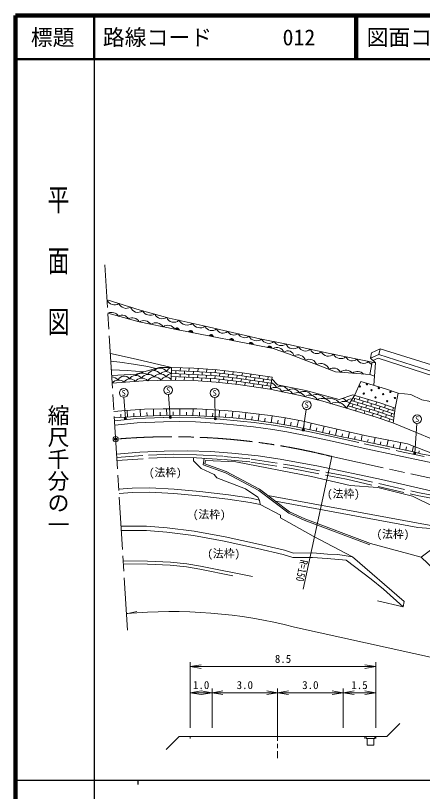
# Model space of a CAD drawing. Units: millimetres at full size, sheet at 1:1000, with parts at other scales. Extents: x 40000 to 680000, y 20000 to 380000.
# Drawn here: x 40000 to 133174, y 202409 to 380000 of the extents above; entities that cross this region are included whole.
import ezdxf
from ezdxf.enums import TextEntityAlignment as Align

# ---------------------------------------------------------------- set-up
doc = ezdxf.new("R2010")
doc.units = ezdxf.units.MM
doc.header["$LTSCALE"] = 1000
doc.header["$PDMODE"] = 32
doc.header["$PDSIZE"] = 500
doc.linetypes.add('CHAIN', pattern=[18.5, 12, -1.5, 3.5, -1.5])
doc.linetypes.add('DASHED', pattern=[7.5, 6, -1.5])
for name, color, linetype, lineweight in [('M-BGD', 7, 'Continuous', 13), ('M-BMK', 2, 'CHAIN', 13), ('M-BMK-SRVR', 3, 'Continuous', 13), ('M-STR-HTXT', 7, 'Continuous', 13), ('M-STR-STRC', 7, 'Continuous', 13), ('M-TTL', 2, 'Continuous', 140), ('M-TTL-BAND', 7, 'Continuous', 25), ('M-TTL-LINE', 7, 'Continuous', 50)]:
    doc.layers.add(name, color=color, linetype=linetype, lineweight=lineweight)
doc.layers.add('M-OTRS', color=6, linetype='Continuous')
doc.layers.add('M-TTL-TXT', color=7, linetype='Continuous')
doc.styles.add('@ＭＳ ゴシック', font='')
doc.styles.add('ＭＳ ゴシック', font='')
doc.styles.get('@ＭＳ ゴシック').set_extended_font_data('@MS Gothic')
doc.styles.get('ＭＳ ゴシック').set_extended_font_data('MS Gothic')

# ---------------------------------------------------------------- blocks, each defined once
blk = doc.blocks.new('open_arrow')
at = {"color": 0, "linetype": 'Continuous', "lineweight": -2}
blk.add_lwpolyline([(7.5, 1.25), (0, 0), (7.5, -1.25)], dxfattribs=at)

msp = doc.modelspace()

# ---------------------------------------------------------------- hatches: boundary and pattern name
at = {"layer": 'M-BGD'}
for points in [[(76490, 308191, -0.82183), (77461, 307995)], [(79641, 307573, -0.82183), (80613, 307384)], [(84310, 306663, -0.82183), (85282, 306473)], [(88958, 305756, -0.82183), (89930, 305567)], [(93460, 304878, -0.82183), (94433, 304689)], [(97726, 304046, -0.82183), (98699, 303857)]]:
    msp.add_hatch(color=256, dxfattribs=at).paths.add_polyline_path(points)
at = {"layer": 'M-STR-HTXT'}
for points in [[(65315, 287967, -0.41421), (65334, 287614, -0.41421), (64981, 287594, -1)], [(75597, 288236, -0.41421), (75621, 287883, -0.41421), (75268, 287860, -1)], [(85907, 287894, -1), (85558, 287536, -1)], [(106081, 285311, -1), (105680, 285013, -1)], [(131580, 279992, -0.41421), (131551, 279639, -0.41421), (131199, 279668, -1)]]:
    msp.add_hatch(color=256, dxfattribs=at).paths.add_polyline_path(points)

# ---------------------------------------------------------------- linework, layer by layer
at = {"layer": 'M-BGD'}
for p, q in [((76490, 308191), (77461, 307995)), ((79641, 307573), (80613, 307384)), ((84310, 306663), (85282, 306473)), ((88958, 305756), (89930, 305567)), ((93460, 304878), (94433, 304689)), ((97726, 304046), (98699, 303857)), ((121476, 302799), (123502, 303740)), ((123199, 302442), (123502, 303740)), ((121106, 297830), (121683, 300652)), ((75689, 299449), (75660, 296514)), ((76718, 298711), (76693, 298012)), ((77743, 299374), (77718, 298675)), ((78717, 298638), (78692, 297939)), ((79742, 299302), (79716, 298602)), ((80716, 298566), (80690, 297866)), ((81803, 299198), (81756, 298499)), ((82754, 298432), (82707, 297734)), ((83799, 299064), (83752, 298366)), ((85794, 298930), (85747, 298232)), ((87874, 298717), (87797, 298021)), ((89861, 298498), (89785, 297802)), ((76667, 297312), (76638, 296504)), ((77692, 297975), (77667, 297276)), ((78666, 297239), (78639, 296484)), ((79691, 297903), (79665, 297203)), ((80665, 297167), (80639, 296463)), ((81709, 297801), (81663, 297102)), ((82660, 297035), (82614, 296337)), ((83705, 297667), (83658, 296969)), ((84656, 296902), (84609, 296203)), ((84750, 298299), (84703, 297600)), ((85701, 297533), (85654, 296835)), ((86649, 296740), (86572, 296044)), ((86803, 298131), (86726, 297436)), ((87720, 297326), (87643, 296630)), ((88791, 297912), (88714, 297216)), ((89708, 297106), (89631, 296410)), ((90779, 297692), (90702, 296996)), ((91721, 296862), (91616, 296170)), ((91930, 298246), (91825, 297554)), ((92814, 297404), (92709, 296712)), ((93907, 297947), (93803, 297255)), ((94791, 297106), (94687, 296413)), ((95885, 297648), (95780, 296956)), ((96769, 296807), (96664, 296115)), ((97862, 297349), (97758, 296657)), ((98723, 297219), (98305, 294451)), ((88637, 296520), (88560, 295824)), ((90625, 296300), (90548, 295605)), ((92605, 296020), (92500, 295328)), ((93698, 296563), (93594, 295871)), ((94582, 295721), (94478, 295029)), ((95676, 296264), (95571, 295572)), ((96560, 295422), (96455, 294730)), ((97653, 295965), (97549, 295273)), ((117684, 292334), (117491, 291692)), ((118449, 291404), (118256, 290762)), ((118835, 292688), (118642, 292046)), ((119600, 291758), (119406, 291116)), ((120750, 292112), (120557, 291470)), ((122666, 291536), (122472, 290894)), ((65536, 289642), (65624, 288111)), ((68545, 289824), (68619, 288274)), ((71575, 289946), (71616, 288417)), ((74574, 290012), (74615, 288498)), ((77628, 289996), (77615, 288482)), ((80680, 289980), (80614, 288442)), ((83677, 289855), (83611, 288314)), ((86701, 289686), (86607, 288153)), ((117298, 291050), (117105, 290407)), ((118062, 290119), (117870, 289480)), ((119213, 290474), (119020, 289831)), ((119978, 289543), (119785, 288904)), ((120364, 290828), (120171, 290185)), ((121128, 289897), (120935, 289255)), ((121515, 291182), (121322, 290540)), ((122279, 290252), (122086, 289609)), ((123510, 290576), (123290, 289943)), ((124234, 289615), (124014, 288981)), ((124674, 290882), (124454, 290248)), ((125399, 289920), (125179, 289287)), ((126564, 290226), (126344, 289592)), ((64084, 288768), (64126, 288025)), ((67076, 288989), (67121, 288197)), ((70079, 289155), (70118, 288346)), ((73094, 289249), (73115, 288458)), ((76122, 289260), (76115, 288496)), ((79122, 289244), (79115, 288469)), ((82148, 289196), (82113, 288378)), ((85158, 289027), (85110, 288245)), ((88153, 288850), (88104, 288061)), ((89758, 289463), (89599, 287944)), ((91176, 288598), (91091, 287788)), ((92742, 289150), (92583, 287632)), ((94178, 288216), (94070, 287433)), ((95768, 288763), (95556, 287228)), ((97154, 287835), (97041, 287022)), ((98742, 288371), (98527, 286817)), ((101761, 287916), (101489, 286341)), ((121893, 288967), (121701, 288328)), ((123069, 289309), (122849, 288676)), ((123794, 288348), (123575, 287717)), ((124959, 288653), (124739, 288020)), ((126123, 288959), (125903, 288325)), ((100151, 287406), (100011, 286596)), ((103108, 286904), (102967, 286086)), ((104768, 287345), (104444, 285823)), ((106081, 286310), (105911, 285511)), ((107699, 286707), (107378, 285198)), ((110639, 286034), (110308, 284556)), ((125683, 287691), (125464, 287061)), ((109015, 285644), (108845, 284883)), ((111938, 284970), (111772, 284229)), ((113562, 285360), (113236, 283902)), ((114845, 284300), (114702, 283583)), ((116454, 284693), (116173, 283289)), ((117777, 283624), (117641, 282983)), ((119394, 284015), (119108, 282671)), ((120708, 282980), (120576, 282359)), ((122335, 283422), (122043, 282047)), ((123653, 282408), (123510, 281735)), ((125281, 282850), (124977, 281423)), ((126599, 281836), (126444, 281111)), ((128226, 282278), (127911, 280798)), ((129544, 281264), (129379, 280486)), ((131118, 281453), (130846, 280174)), ((132443, 280408), (132306, 279833)), ((121263, 259159), (132905, 256062)), ((128715, 244705), (122871, 246045)), ((128000, 218000), (125000, 215000)), ((77500, 215000), (74500, 212000)), ((80000, 215000), (80000, 214500)), ((120000, 215000), (120000, 214500)), ((120250, 215000), (120250, 214500)), ((122250, 215000), (122250, 214500)), ((122500, 215000), (122500, 214500)), ((120250, 214500), (122250, 214500)), ((120500, 214500), (120500, 213000)), ((122000, 214500), (122000, 213000)), ((120500, 213000), (122000, 213000))]:
    msp.add_line(p, q, dxfattribs=at)
for points in [[(60971, 314925), (68557, 312543), (75184, 310766), (83384, 308880), (95913, 306034), (102503, 304705), (111544, 302725), (122405, 300505)], [(122169, 297466), (121106, 297830), (113279, 298449), (102730, 302522), (98959, 303806), (76509, 308184), (68312, 309890), (61158, 311878)], [(123502, 303740), (160726, 292121), (165135, 290747), (169311, 289776), (172724, 289134), (174688, 288911), (177813, 288596), (180470, 288497), (183861, 288507), (187372, 288725), (189866, 288969), (192330, 289229), (195547, 289849), (198769, 290572), (203706, 292036), (206713, 293144), (209534, 294359), (212593, 295833), (215115, 297160), (218236, 298972), (220623, 300539), (222737, 301963), (224964, 303799)], [(75689, 299449), (67643, 301348), (61725, 302649)], [(121274, 301567), (123199, 302442), (153668, 292649), (162158, 289868), (166926, 288569), (171155, 287710), (175030, 287113), (178551, 286874), (181315, 286783), (185424, 286764), (189389, 287086), (193090, 287585), (196917, 288307), (199650, 288911), (201911, 289571), (203722, 290187), (206630, 291225), (208972, 292205), (212016, 293695), (215172, 295392), (220289, 298416), (222080, 299718), (223705, 300907), (225967, 302805)], [(122007, 295389), (122405, 300505), (121274, 301567), (121476, 302799)], [(121840, 301036), (122994, 301574), (148756, 293277), (160149, 289579), (165347, 288001), (168656, 287177), (172618, 286417), (176068, 286051), (179008, 285753), (182064, 285741), (187109, 285902), (189715, 286104), (195571, 287057), (198644, 287763), (201386, 288487), (203691, 289202), (206682, 290304), (209268, 291395), (211612, 292437), (214844, 294146), (217692, 295783), (220736, 297666), (222972, 299255), (226587, 302266)], [(61834, 300870), (63901, 300653), (67010, 300229), (70295, 299659), (72145, 299231)], [(75689, 299449), (72954, 299452), (69374, 298472), (65524, 298756), (62023, 298903)], [(62036, 297590), (67617, 297921), (69374, 298472)], [(75682, 298749), (80816, 298562), (86116, 298207), (91272, 297637), (98619, 296527)], [(75689, 299449), (80853, 299261), (86178, 298905), (91363, 298332), (98723, 297219)], [(75668, 297348), (80744, 297164), (85992, 296812), (91091, 296249), (98409, 295143)], [(75675, 298049), (80780, 297863), (86054, 297510), (91181, 296943), (98514, 295835)], [(98665, 296836), (99999, 295504), (106478, 294202), (114119, 292126), (117257, 293163)], [(62141, 295886), (69228, 296355), (72502, 296451), (75554, 296515), (80745, 296462), (85930, 296115), (91000, 295555), (98237, 294461), (105165, 293063), (110328, 291709), (115783, 290108), (122569, 288067), (126381, 286743), (132899, 284123), (141553, 280462), (142607, 279455), (144006, 278398), (145569, 277520), (147616, 276654), (148913, 276215)], [(119081, 296270), (117613, 293056), (115783, 290108)], [(119081, 296270), (124680, 294585), (127641, 293556)], [(117257, 293163), (123602, 291255), (126898, 290110)], [(126448, 286716), (126898, 290110), (127641, 293556)], [(144647, 282438), (141980, 288089), (137861, 290127), (136050, 291116), (134634, 291703), (132988, 292071), (130502, 293293), (127641, 293556)], [(116514, 291286), (122981, 289340), (126628, 288073)], [(116880, 291876), (123188, 289978), (126718, 288752)], [(117246, 292466), (123395, 290616), (126808, 289431)], [(138223, 278703), (129749, 281982), (119972, 283881), (108949, 286423), (105510, 287203), (101849, 287903), (98281, 288441), (91297, 289335), (87870, 289621), (81522, 289976), (73804, 290016), (69502, 289881), (65286, 289627), (62541, 289373)], [(116147, 290696), (122775, 288702), (126538, 287395)], [(62629, 287938), (67580, 288224), (71566, 288416), (74920, 288507), (80213, 288459), (84806, 288263), (89031, 288004), (92785, 287611), (99551, 286676), (104226, 285869), (108586, 284941), (114335, 283656), (116707, 283182), (131089, 280123), (132769, 279723), (138223, 278703)], [(62735, 286216), (67881, 286762), (73875, 287037), (77645, 287063), (81231, 287021), (86752, 286643), (91446, 286203), (94491, 285870), (98908, 285257), (102154, 284725), (107178, 283742), (112521, 282570), (119583, 281003), (127473, 279317), (135742, 277560)], [(80717, 278780), (80770, 278088), (82527, 276364), (85484, 274940), (86105, 274180), (92664, 271659), (95454, 269803), (95862, 269075), (96037, 268103), (100698, 265637), (100697, 265006), (108155, 260819), (117133, 256096), (129016, 245886), (128715, 244705)], [(83171, 278664), (82982, 277199), (88084, 275345), (95683, 271297), (102548, 266129), (106107, 264518), (121140, 258832)], [(83463, 278191), (83365, 277432), (88227, 275666), (95872, 271593), (102728, 266432), (106241, 264841), (121263, 259159)], [(83463, 278191), (90478, 277855), (107760, 274511), (116617, 272442), (122932, 271960), (130898, 270003), (136005, 267478), (135525, 263170), (97790, 270149)], [(95862, 269075), (93916, 269566), (88747, 270335), (82178, 271101), (76331, 271630), (70736, 271888), (66702, 271808), (63632, 271619)], [(96037, 268103), (93741, 268581), (88615, 269344), (82075, 270106), (76263, 270632), (70722, 270887), (66743, 270809), (63693, 270621)], [(99500, 268861), (132141, 262839), (141028, 262108)], [(64152, 263156), (70016, 263116), (74726, 262752), (80931, 261967), (87971, 260697), (95603, 259032), (101546, 257611), (103668, 256930), (108051, 256992), (111447, 256759), (113761, 256651), (117133, 256096)], [(115681, 255314), (111361, 255763), (108023, 255992), (103518, 255928), (101277, 256647), (95380, 258057), (87776, 259716), (80779, 260978), (74625, 261756), (69974, 262116), (64213, 262155)], [(141028, 262108), (132905, 256062), (139131, 250095), (141196, 241888)], [(94221, 251618), (82338, 253978), (79208, 254485), (75483, 254887), (70235, 255155), (64639, 255218)], [(89781, 251798), (82215, 253289), (79114, 253791), (75428, 254189), (70213, 254455), (64682, 254518)], [(128715, 244705), (124251, 248733), (121417, 250967), (115681, 255314)], [(77500, 215000), (80000, 215000), (85000, 215000), (100000, 215000), (115000, 215000), (120000, 215000), (122500, 215000), (125000, 215000)]]:
    msp.add_lwpolyline(points, dxfattribs=at)
at = {"layer": 'M-BGD', "linetype": 'DASHED'}
for points in [[(62673, 287215), (67805, 287760), (73848, 288037), (77648, 288063), (81271, 288020), (86833, 287640), (91547, 287198), (94614, 286863), (99058, 286246), (102331, 285709), (107382, 284721), (112737, 283547), (119796, 281980), (127681, 280295), (135944, 278540)], [(63188, 278842), (70471, 279370), (76174, 279586), (81448, 279463), (87700, 279108), (93951, 278502), (103709, 276975), (115895, 274551), (132081, 270848), (140160, 269269), (147579, 267261)], [(63231, 278143), (70509, 278671), (76180, 278885), (81420, 278764), (87646, 278410), (93863, 277807), (103586, 276286), (115748, 273867), (131936, 270164), (140001, 268587), (147428, 266576)]]:
    msp.add_lwpolyline(points, dxfattribs=at)
at = {"layer": 'M-BGD'}
for centre in [(118800, 295109), (120455, 295601), (123159, 294728), (119718, 293462), (121503, 294236), (124178, 293351), (125833, 293843), (122421, 292589), (125095, 291703), (126852, 292465)]:
    msp.add_circle(centre, 150, dxfattribs=at)
for centre, radius, start, end in [((62659, 315599), 1818, 201.77794, 303.35503), ((65372, 314857), 1881, 204.35717, 300.7758), ((68002, 313823), 1766, 199.26302, 306.75445), ((61975, 310113), 1945, 34.10801, 114.84489), ((64410, 309717), 1700, 29.957, 118.9959), ((66795, 309140), 1693, 26.31953, 122.63337), ((70855, 313491), 2098, 211.06007, 298.92479), ((73568, 312492), 1894, 206.25816, 303.72669), ((76243, 311537), 1738, 200.90561, 312.35352), ((69349, 308162), 2015, 35.5306, 120.95179), ((72109, 307673), 2003, 32.47064, 124.01176), ((74892, 307250), 1854, 30.50239, 126.11184), ((79312, 311349), 2191, 210.00169, 304.09299), ((82250, 310457), 1943, 208.36862, 305.72605), ((76956, 307997), 505, 359.73968, 157.39787), ((80108, 307383), 505, 0.13526, 157.79345), ((84957, 309654), 1753, 206.21129, 308.18933), ((87504, 308876), 1581, 202.29549, 312.10514), ((90025, 308573), 1700, 210.78402, 303.6166), ((84777, 306472), 505, 0.13526, 157.79345), ((89425, 305566), 505, 0.13526, 157.79345), ((92463, 307977), 1706, 208.69414, 305.70649), ((95145, 307452), 1894, 207.05021, 307.73405), ((98015, 306947), 1978, 210.11977, 307.08495), ((93928, 304687), 505, 0.13526, 157.79345), ((98194, 303855), 505, 0.13526, 157.79345), ((99836, 302318), 1727, 21.8917, 120.50276), ((100819, 306341), 1881, 211.11087, 306.09385), ((103589, 305519), 1802, 202.76726, 312.90554), ((106395, 304969), 1757, 205.99428, 309.29814), ((102329, 301723), 1526, 14.5545, 125.72369), ((104683, 300485), 1844, 19.37826, 118.39968), ((108941, 304162), 1535, 201.11153, 314.1809), ((111653, 303857), 1825, 205.86211, 310.15953), ((114475, 303341), 1865, 208.1177, 308.77588), ((107280, 299548), 1770, 18.79699, 118.98096), ((109906, 298301), 2051, 20.1439, 117.63404), ((117095, 302568), 1603, 205.14035, 311.75322), ((119711, 302099), 1712, 205.14618, 311.7474), ((122183, 301492), 1491, 206.7001, 246.00821), ((71731, 297024), 1703, 34.4087, 151.10187), ((73070, 297472), 1835, 34.11049, 136.83193), ((74440, 296612), 1895, 49.30706, 133.48903), ((76090, 297872), 1627, 104.25011, 157.25645), ((112830, 297582), 1740, 26.61721, 124.98724), ((115672, 296774), 2043, 41.93063, 129.01826), ((118335, 296749), 1800, 41.55866, 129.39022), ((61914, 295332), 1984, 38.15527, 85.96963), ((64865, 295963), 1513, 36.07366, 156.86519), ((66185, 295389), 1468, 35.09099, 152.47869), ((67505, 295982), 1664, 38.38336, 148.38015), ((68907, 295151), 1866, 41.45537, 144.5637), ((69042, 295446), 2684, 63.48852, 124.94695), ((70420, 295891), 1965, 45.40322, 145.10237), ((71847, 295524), 1767, 32.33425, 150.76038), ((73150, 296330), 1657, 36.36043, 144.59285), ((74508, 296082), 1230, 20.53474, 161.69259), ((75841, 296448), 1609, 95.92036, 147.5202), ((63600, 294648), 1914, 47.88424, 139.68544), ((99441, 293196), 1693, 24.87697, 132.16465), ((97388, 293564), 2716, 28.38442, 64.85827), ((100806, 293496), 1704, 24.24691, 127.11878), ((102005, 292437), 1795, 32.24351, 124.94008), ((103423, 292645), 1880, 32.95893, 124.44391), ((104582, 291807), 1908, 30.89362, 123.69944), ((106093, 291903), 2076, 33.20752, 121.74123), ((107314, 291072), 2035, 28.05426, 122.55835), ((108857, 290654), 2597, 39.60814, 113.28002), ((110287, 290283), 2106, 24.58751, 124.00502), ((111718, 288907), 3511, 44.75391, 104.18843), ((113470, 288853), 2632, 28.49077, 118.79937), ((115295, 289659), 2033, 53.1704, 122.22962), ((114741, 291400), 987, 14.72905, 81.91092), ((116821, 290890), 1358, 78.41572, 145.92851)]:
    msp.add_arc(centre, radius, start, end, dxfattribs=at)
at = {"layer": 'M-BMK'}
for p, q in [((65615, 239335), (60477, 322963)), ((112425, 279069), (144935, 271931))]:
    msp.add_line(p, q, dxfattribs=at)
at = {"layer": 'M-BMK', "linetype": 'Continuous'}
for p, q in [((100000, 220000), (100000, 214000)), ((100000, 213300), (100000, 212300)), ((100000, 211600), (100000, 210000))]:
    msp.add_line(p, q, dxfattribs=at)
at = {"layer": 'M-BMK'}
msp.add_arc((75831, 133601), 150000, 75.87955, 94.93415, dxfattribs=at)
at = {"layer": 'M-BMK-SRVR'}
msp.add_circle((62930, 283045), 600, dxfattribs=at)
at = {"layer": 'M-OTRS'}
msp.add_point((62930, 283045), dxfattribs=at)
at = {"layer": 'M-STR-HTXT'}
for p, q in [((75433, 288048), (75036, 293253)), ((65148, 287781), (64836, 292620)), ((85732, 287715), (85620, 292604)), ((105881, 285162), (106528, 289860)), ((131389, 279830), (131884, 286629)), ((112425, 279069), (105874, 248682)), ((65384, 243104), (67781, 243634)), ((103847, 240000), (136356, 232861)), ((80000, 217000), (80000, 232000)), ((80000, 231000), (122500, 231000)), ((122500, 217000), (122500, 232000)), ((85000, 217000), (85000, 226000)), ((100000, 217000), (100000, 226000)), ((115000, 217000), (115000, 226000)), ((80000, 225000), (85000, 225000)), ((85000, 225000), (100000, 225000)), ((100000, 225000), (115000, 225000)), ((115000, 225000), (122500, 225000))]:
    msp.add_line(p, q, dxfattribs=at)
for centre in [(65148, 287781), (75433, 288048), (85732, 287715), (105881, 285162), (131389, 279830)]:
    msp.add_circle(centre, 250, dxfattribs=at)
msp.add_arc((75834, 132768), 110831, 75.35933, 95.41037, dxfattribs=at)
at = {"layer": 'M-STR-STRC'}
msp.add_lwpolyline([(63140, 279611), (68443, 280102), (74010, 280312), (79368, 280378), (84652, 280193), (89521, 279803), (95589, 279215), (100609, 278462), (109372, 276851), (123779, 273844), (134068, 271408), (138836, 270396), (147351, 268629)], dxfattribs=at)
for centre in [(74960, 294250), (64772, 293618), (85597, 293604), (106664, 290851), (131957, 287626)]:
    msp.add_circle(centre, 1000, dxfattribs=at)
at = {"layer": 'M-TTL'}
for p, q in [((40000, 380000), (40000, 20000)), ((680000, 380000), (40000, 380000))]:
    msp.add_line(p, q, dxfattribs=at)
at = {"layer": 'M-TTL-BAND'}
for p, q in [((58000, 370000), (58000, 20000)), ((40000, 205000), (579000, 205000)), ((68000, 205000), (68000, 204000))]:
    msp.add_line(p, q, dxfattribs=at)
at = {"layer": 'M-TTL-LINE'}
for p, q in [((58000, 380000), (58000, 370000)), ((117750, 380000), (117750, 370000)), ((118250, 380000), (118250, 370000)), ((40000, 370000), (680000, 370000))]:
    msp.add_line(p, q, dxfattribs=at)

# ---------------------------------------------------------------- block references
at = {"layer": 'M-STR-HTXT', "xscale": 333, "yscale": 333}
for p in [(80000, 231000), (80000, 225000), (85000, 225000), (100000, 225000), (115000, 225000)]:
    msp.add_blockref('open_arrow', p, dxfattribs=at)
at = {"layer": 'M-STR-HTXT', "xscale": 333, "yscale": 333, "rotation": 180}
for p in [(122500, 231000), (85000, 225000), (100000, 225000), (115000, 225000), (122500, 225000)]:
    msp.add_blockref('open_arrow', p, dxfattribs=at)

# ---------------------------------------------------------------- texts
at = {"layer": 'M-BGD', "style": 'ＭＳ ゴシック'}
for p in [(74290, 275435), (115070, 270559), (84355, 265851), (126406, 261331), (87666, 256861)]:
    msp.add_text('(法枠)', height=1833, dxfattribs=at).set_placement(p, align=Align.MIDDLE_CENTER)
at = {"layer": 'M-STR-HTXT', "style": 'ＭＳ ゴシック', "width": 0.8}
msp.add_text('R=150', height=1833, rotation=257.834, dxfattribs=at).set_placement((106996, 255175), align=Align.TOP_LEFT)
at = {"layer": 'M-STR-HTXT', "style": 'ＭＳ ゴシック'}
for s, p in [('8.5', (101250, 231300)), ('1.0', (82500, 225300)), ('3.0', (92500, 225300)), ('3.0', (107500, 225300)), ('1.5', (118750, 225300))]:
    msp.add_text(s, height=1833, dxfattribs=at).set_placement(p, align=Align.BOTTOM_CENTER)
at = {"layer": 'M-STR-STRC', "style": 'ＭＳ ゴシック'}
for p in [(74960, 294250), (85597, 293604), (106664, 290851), (131957, 287626)]:
    msp.add_text('S', height=1320, dxfattribs=at).set_placement(p, align=Align.MIDDLE_CENTER)
msp.add_text('S', height=1320, rotation=1.493, dxfattribs=at).set_placement((64772, 293618), align=Align.MIDDLE_CENTER)
at = {"layer": 'M-TTL-BAND', "style": '@ＭＳ ゴシック', "width": 1.4}
msp.add_text('平  面  図', height=3666, rotation=270, dxfattribs=at).set_placement((49777, 306475), align=Align.MIDDLE_RIGHT)
at = {"layer": 'M-TTL-BAND', "style": '@ＭＳ ゴシック'}
msp.add_text('縮尺千分の一', height=3666, rotation=270, dxfattribs=at).set_placement((49777, 261030), align=Align.MIDDLE_RIGHT)
at = {"layer": 'M-TTL-TXT', "style": 'ＭＳ ゴシック'}
msp.add_text('標題', height=3666, dxfattribs=at).set_placement((48500, 375000), align=Align.MIDDLE_CENTER)
for s, p in [('路線コード', (60000, 375000)), ('012', (101142, 375000)), ('図面コード', (120380, 375000))]:
    msp.add_text(s, height=3666, dxfattribs=at).set_placement(p, align=Align.MIDDLE_LEFT)

doc.saveas('drawing.dxf')
